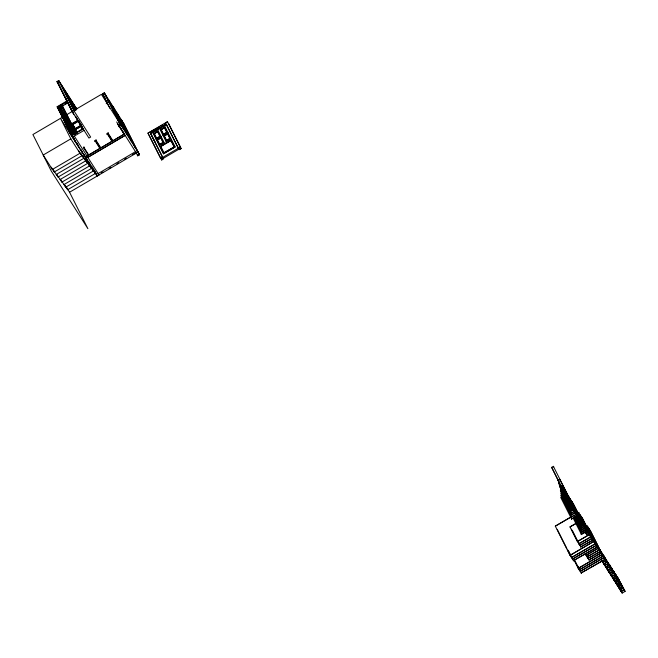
<?xml version="1.0" encoding="UTF-8"?>
<svg xmlns="http://www.w3.org/2000/svg" width="658" height="658" viewBox="0 0 658 658"><rect width="100%" height="100%" fill="white"/><g stroke="black" fill="none" stroke-linecap="round" stroke-linejoin="round"><path stroke-width="0.99" d="M153.355 133.788L154.038 133.895L158.241 130.926L160.988 136.387L156.102 139.249L153.355 133.788L158.241 130.926M160.198 129.774L160.881 129.889L165.084 126.912L167.831 132.381L162.945 135.244L160.198 129.774L165.084 126.912M156.407 139.858L157.089 139.965L161.292 136.996L164.048 142.457L159.154 145.319L156.407 139.858L161.292 136.996M163.25 135.844L163.932 135.959L168.135 132.982L170.883 138.451L165.997 141.314L163.25 135.844L168.135 132.982M159.771 146.537L160.453 146.644L171.236 140.327L171.499 139.661L175.16 146.948L163.431 153.816L159.771 146.537L171.499 139.661M156.102 139.249L160.988 136.387M162.945 135.244L167.831 132.381M159.154 145.319L164.048 142.457M165.997 141.314L170.883 138.451M163.431 153.816L175.16 146.948M125.086 135.449L86.149 158.381L86.856 156.127L85.293 157.04L124.23 134.109L125.086 135.449L87.678 157.41L86.831 156.069L124.313 134.084M72.1 111.564L56.991 81.534L58.702 80.539L76.789 108.998M57.221 81.995L58.932 80.992M57.443 82.447L59.162 81.452L76.698 109.047M59.385 81.905L57.674 82.908L58.776 84.627M57.731 82.998L59.442 81.995M80.235 123.136L83.196 129.034L71.73 135.762L57.139 106.744L67.733 100.534M67.075 101.505L57.361 107.205L58.093 106.769L72.232 134.874M59.755 107.057L63.283 104.984M65.052 103.948L66.82 102.911M59.985 107.509L67.93 102.854M109.902 108.406L102.541 93.773L104.252 92.77L123.72 123.498M102.771 94.226L104.482 93.222M107.221 101.233L108.932 100.23L123.433 128.91M71.5 135.301L82.974 128.573M72.586 137.103L84.051 130.374M122.988 122.347L139.118 154.26L137.407 155.263L137.769 155.839L139.48 154.836L138.081 152.047L101.406 94.349L32.9 134.545L51.217 170.965L87.884 228.663L69.567 192.235L97.178 176.048L60.511 118.358L70.817 138.846L43.206 155.033L52.369 169.46L79.98 153.265L78.837 150.986L81.888 155.798L54.285 171.985L51.225 167.181L52.369 169.46M107.698 103.865L103.133 94.801L104.844 93.798L120.611 125.143L118.901 126.147L118.53 125.571L120.241 124.568L104.252 92.77M56.193 174.518L83.805 158.331L82.653 156.053L85.713 160.856L58.101 177.051L53.133 169.715L54.285 171.985M60.01 179.585L87.621 163.39L86.478 161.111L89.537 165.923L61.926 182.11L56.958 174.773L58.101 177.051M163.003 157.871L160.618 158.348L147.918 133.171L167.469 121.714L164.253 123.992M159.154 126.986L147.918 133.171M160.856 125.982L162.551 124.987M162.575 157.196L150.485 133.237L166.129 124.074L166.737 125.036M150.666 133.525L166.309 124.362M63.834 184.643L91.446 168.456L90.302 166.178L93.354 170.981L65.742 187.176L60.775 179.84L61.926 182.11M65.742 187.176L64.599 184.898L67.659 189.71L95.262 173.515L94.119 171.236M156.744 138.328L159.952 136.453L157.607 131.839L154.4 133.722L156.62 138.139L159.952 136.453M163.587 134.322L166.795 132.447L164.442 127.833L161.243 129.708L163.464 134.133L166.795 132.447M135.49 151.669L98.001 173.654L98.856 174.995L98.626 174.543M136.009 152.483L137.719 151.48M157.451 139.792L160.782 138.106L157.451 139.792L159.795 144.398L163.003 142.523L160.659 137.909M164.294 135.778L167.617 134.092L164.294 135.778L166.638 140.393L169.846 138.517L167.502 133.903M101.242 173.005L102.985 171.985M109.088 168.407L110.832 167.387M116.935 163.809L118.679 162.781M124.781 159.203L126.525 158.183M132.628 154.605L134.372 153.577M138.081 152.047L97.285 175.974L95.229 171.894M164.072 152.895L174.115 147.014L170.858 140.582L160.807 146.463L163.949 152.705L174.115 147.014M167.469 121.714L180.169 146.89L178.219 148.034L166.129 124.074M178.943 149.185L162.329 158.923L161.654 159.976L163.612 158.833L162.394 156.908L160.618 158.348M179.066 149.382L181.205 148.519L179.256 149.67L178.03 147.746L180.169 146.89M559.752 483.696L551.667 467.353L553.378 466.349L553.74 466.925M571.16 506.479L570.239 506.619L571.16 506.479L558.017 480.389L559.728 479.386L560.09 479.962M558.823 483.309L559.374 483.383L558.823 483.309L569.992 505.451L570.363 505.237L559.185 483.095M559.251 484.773L560.164 484.625L559.251 484.773L570.42 506.907M562.417 485.135L560.706 486.13L561.068 486.714L562.779 485.711L562.417 485.135L581.096 522.131L579.385 523.135L579.024 522.559L580.734 521.555M561.142 486.163L572.312 508.305L571.095 509.021L559.917 486.879L561.323 486.451M562.113 487.701L573.291 509.843L571.58 510.847L560.402 488.705L562.302 487.989M563.149 487.808L577.806 516.941L577.074 517.377L577.436 517.953L578.168 517.525L563.149 487.808L562.417 488.236L562.779 488.812M560.402 490.81L563.273 489.527L574.269 511.381L571.58 512.952L560.402 490.81L561.751 490.021M570.905 508.733L572.312 508.305M571.399 510.559L573.291 509.843M575.24 512.911L571.514 514.704L575.24 512.911L564.251 491.057M577.033 513.405L578.769 512.385L593.483 541.616L570.025 555.368L555.311 526.137L570.947 516.966M571.012 517.065L555.311 526.137M577.091 513.495L578.769 512.385M576.219 514.449L571.514 516.81L576.219 514.449L565.23 492.595M577.198 515.987L571.514 518.923L577.198 515.987L566.201 494.133M577.56 519.195L578.777 518.479L579.147 519.055L577.921 519.771L576.186 516.464M580.126 520.593L579.756 520.017L578.045 521.021L578.415 521.597L580.126 520.593L565.099 490.876L565.469 491.452M581.762 520.133L589.091 534.707L577.362 541.583L569.976 526.918L575.84 523.48M575.898 523.571L569.976 526.918M579.994 524.089L581.705 523.085L582.075 523.661L580.364 524.665L577.708 519.54M580.973 525.627L582.684 524.623L583.054 525.199L581.343 526.203L576.095 516.135M583.662 526.161L581.096 527.667L581.458 528.242L584.024 526.737L569.005 497.02L584.024 526.737M585.003 528.275L584.633 527.7L581.096 529.772L581.458 530.348L585.003 528.275L569.984 498.558L570.346 499.134M585.982 529.805L585.612 529.229L581.096 531.886L581.458 532.462L585.982 529.805L570.955 500.096L571.325 500.672M586.591 530.767L581.088 533.992L581.458 534.567L586.952 531.343L571.934 501.635L586.952 531.343M587.561 532.306L585.859 533.309L586.706 534.65L588.417 533.646L572.912 503.164L588.417 533.646M590.58 537.043L578.769 543.788L590.58 537.043L583.251 522.477M591.583 538.631L579.739 545.326L591.583 538.631L584.255 524.056M592.619 540.259L580.718 546.864L592.619 540.259L585.291 525.693M594.972 543.952L571.432 557.581L594.972 543.952L580.315 514.819M595.975 545.54L572.402 559.111L595.975 545.54L581.318 516.398M597.012 547.168L573.381 560.649L597.012 547.168L582.363 518.035M597.818 548.435L586.089 555.311L597.908 548.575L590.489 533.86L597.908 548.575M598.912 550.162L587.059 556.841L598.912 550.162L591.583 535.587M599.915 551.741L588.038 558.379L599.915 551.741L592.595 537.175M600.746 553.041L589.017 559.917L600.927 553.329L593.417 538.466L600.927 553.329M601.807 554.719L578.259 568.331L601.807 554.719L587.158 525.577M602.818 556.306L579.237 569.861L602.818 556.306L588.162 527.165M603.674 557.647L580.216 571.399L603.822 557.885L589.017 528.506L603.822 557.885M604.834 559.473L581.187 572.937L604.834 559.473L590.177 530.332M605.673 560.789L603.18 562.154L605.623 560.715L600.17 549.866M606.602 562.253L603.666 563.972L606.66 562.351L602.934 554.965L606.66 562.351M607.655 563.906L604.644 565.51L607.655 563.906L602.16 552.983M608.642 565.469L605.623 567.048L608.642 565.469L604.982 558.181M609.53 566.859L606.594 568.578L609.637 567.031L604.036 555.936L609.637 567.031M610.624 568.586L607.573 570.116L610.624 568.586L606.964 561.307M608.551 571.654L611.619 570.149L608.683 571.868L605.344 565.28M612.458 571.473L609.678 573.431L612.606 571.712L608.79 564.186L612.606 571.712M613.634 573.315L610.501 574.722L613.634 573.315L608.132 562.393M611.479 576.26L614.621 574.878L611.693 576.597L608.732 570.799M615.386 576.079L612.45 577.798L612.713 578.201L615.641 576.482L609.892 565.148L615.641 576.482M616.636 578.045L616.357 577.609L613.429 579.328L613.7 579.764L616.636 578.045L612.697 570.33L612.968 570.757M614.408 580.866L617.336 579.147L617.656 579.649L614.728 581.368L612.573 577.222M618.314 580.685L615.378 582.404L615.715 582.93L618.652 581.211L614.646 573.398L618.652 581.211M616.357 583.942L619.285 582.223L619.713 582.889L616.785 584.608L614.523 580.298M620.264 583.753L620.708 584.452L617.772 586.171L617.336 585.472L620.264 583.753L616.604 576.474L617.048 577.165M618.306 587.01L621.242 585.291L615.748 574.368L621.909 586.344L618.981 588.071L616.48 583.366M622.221 586.829L622.904 587.907L619.968 589.626L619.285 588.548L622.221 586.829L618.553 579.542L619.244 580.619M620.502 582.618L625.1 591.361L622.172 593.08L620.264 590.086L623.192 588.367L617.697 577.436L624.171 589.897L621.234 591.616L618.487 586.155M621.177 591.526L624.105 589.807M80.844 126.665L74.593 129.914L71.574 123.918L77.652 120.381M106.209 103.709L107.945 102.697M77.85 120.661L71.574 123.918M72.767 123.918L77.965 120.883M71.993 124.666L78.894 120.628M73.005 124.461L78.212 121.426M81.148 125.11L74.206 129.157L76.418 133.475M74.395 129.445L80.482 125.892M77.076 132.348L75.135 129.272L74.519 129.634L80.597 126.122M74.593 129.914L81.534 125.867M119.731 126.558L118.818 126.698L119.55 126.27L124.346 133.87L123.975 134.084L119.369 126.772M75.884 142.227L68.827 131.263L97.318 175.957M551.667 467.353L559.818 483.408M564.49 489.922L564.128 489.346L579.147 519.055M558.017 480.389L558.379 480.965M606.125 559.226L611.619 570.149M612.162 568.726L611.841 568.224L617.656 579.649M614.218 571.966L613.791 571.292L619.713 582.889M559.917 486.879L571.095 509.021M610.961 567.591L614.621 574.878M560.402 488.705L571.58 510.847M570.363 505.237L569.992 505.451M574.269 511.381L571.58 512.952M577.806 516.941L578.168 517.525M589.091 534.707L577.362 541.583M593.483 541.616L570.025 555.368M621.242 585.291L621.909 586.344M623.192 588.367L625.1 591.361M560.706 493.138L571.695 514.992M560.706 495.244L571.695 517.098M560.706 497.358L571.695 519.211M572.526 530.94L579.854 545.507M168.687 123.638L181.205 148.519M179.19 147.466L180.045 148.807L179.141 147.005M169.846 138.517L166.638 140.393M163.003 142.523L159.795 144.398M150.485 133.237L154.86 141.766M102.541 93.773L104.967 97.688M113.39 110.947L113.76 111.523M132.266 140.639L132.636 141.215M120.241 124.568L120.611 125.143M139.118 154.26L139.48 154.836L123.49 123.038M136.346 153.018L117.502 123.367L118.901 126.147M56.991 81.534L59.639 85.902M59.36 85.606L59.73 86.182M73.803 110.56L90.648 137.053L88.937 138.057L71.87 111.103L73.581 110.1L73.943 110.676L58.702 80.539M61.63 104.696L76.221 133.204L61.63 104.696L75.76 132.801M60.799 108.817L70.357 123.951M57.139 106.744L72.717 137.226L72.355 136.65M58.537 108.948L59.639 110.676M58.587 109.121L58.949 109.697M74.296 136.099L98.996 174.97L98.766 174.518M95.262 173.515L92.21 168.711L93.354 170.981M91.446 168.456L88.386 163.645L89.537 165.923M87.621 163.39L84.569 158.586L85.713 160.856M83.805 158.331L80.745 153.52L81.888 155.798M70.817 138.846L79.98 153.265M69.567 192.235L66.507 187.431L67.659 189.71M108.175 133.303L112.781 140.615L112.419 140.828L107.805 133.525M107.443 133.335L112.23 140.935L111.868 141.149L107.254 133.845M96.06 140.376L100.674 147.68L100.304 147.894L95.698 140.59M95.328 140.409L100.123 148.009L99.753 148.223L95.147 140.911M72.906 124.527L74.979 128.713M75.366 128.713L72.939 124.864L74.56 128.269M74.033 127.389L75.004 128.927M76.435 131.411L77.405 132.949M75.58 130.86L76.55 132.398M75.004 130.399L76.846 133.278M83.953 147.441L88.559 154.753L88.197 154.967L83.582 147.655M619.877 588.532L622.172 593.08M617.22 584.164L620.264 590.086M616.538 583.087L619.285 588.548M615.946 582.527L617.772 586.171M614.588 580.011L617.336 585.472M612.631 576.943L615.715 582.93M611.981 575.906L614.728 581.368M610.682 573.866L613.7 579.764M609.966 572.74L612.713 578.201M608.946 571.136L611.693 576.597M608.411 570.486L610.698 575.034M607.235 568.635L609.678 573.431M606.396 567.319L608.683 571.868M605.286 565.567L607.696 570.305M603.954 563.289L606.701 568.751M602.309 560.402L603.23 562.22M602.267 560.328L605.714 567.188M602.35 560.953L604.718 565.625M601.831 560.328L603.731 564.07M553.378 466.349L583.054 525.199M559.728 479.386L582.075 523.661M562.779 485.711L581.096 522.131M585.332 531.919L586.706 534.65M576.523 516.127L577.436 517.953M579.048 521.654L581.343 526.203M576.186 516.76L579.385 523.135M575.758 516.464L578.415 521.597M575.511 516.407L581.458 528.242M574.59 516.695L581.458 530.348M573.768 517.311L581.458 532.462M573.217 518.175L581.458 534.567M586.722 555.36L589.198 560.205M586.204 554.735L588.194 558.617M585.349 553.394L587.183 557.038M585.168 553.485L586.179 555.451M577.691 540.761L580.891 547.135M571.44 529.221L578.851 543.919M577.708 565.938L581.376 573.225M574.87 560.715L580.364 571.638M574.204 559.851L579.361 570.058M574.138 560.131L578.357 568.471M568.347 550.631L570.173 554.275M571.095 556.1L573.554 560.929M567.829 550.006L572.518 559.292M557.236 529.353L566.851 548.476M567.764 550.294L571.514 557.713M164.821 127.586L167.272 132.455M167.872 133.656L170.323 138.525M171.236 140.327L174.6 147.022M160.881 129.889L163.332 134.767M163.932 135.959L166.384 140.837M157.978 131.592L160.429 136.461M161.029 137.662L163.48 142.539M154.038 133.895L156.489 138.772M157.089 139.965L159.54 144.842M160.453 146.644L163.817 153.339M161.547 157.32L162.452 159.113M148.955 134.8L161.654 159.976M121.574 120.118L135.704 148.223M121.204 119.542L135.342 147.647M117.116 113.11L131.616 141.791M113.398 107.254L127.529 135.359M113.028 106.678L127.167 134.783M135.778 152.031L137.769 155.839M116.705 121.936L118.53 125.571M75.547 107.344L76.46 109.154M73.351 103.882L76.451 109.902M69.633 98.026L75.555 109.812M69.263 97.45L75.645 110.149M65.175 91.026L75.119 110.634M61.071 84.602L74.296 110.898M78.952 121.121L82.053 127.134M80.103 124.049L80.334 124.518M77.619 119.468L82.637 129.437M75.686 116.17L82.242 129.001M76.238 117.412L77.603 120.134M65.2 97.063L66.113 98.873M67.026 100.69L73.861 114.286M59.82 86.511L64.829 96.487M65.742 98.297L73.499 113.711M58.101 83.574L72.232 111.679M75.135 129.272L76.961 132.916M94.045 169.83L95.871 173.457M61.753 106.473L75.431 133.673M92.161 166.68L94.53 171.541M70.883 124.962L74.987 133.122M60.898 105.132L75.53 134.355M88.526 161.152L91.174 166.26M66.351 117.65L74.56 133.969M65.989 117.075L74.65 134.298M85.565 156.867L86.938 159.581M84.29 154.474L86.568 159.006M73.688 133.87L59.565 105.913L73.696 134.018M66.129 119.575L67.042 121.385M72.059 131.361L72.972 133.171M81.024 149.531L82.85 153.158M58.833 106.341L72.964 134.446M76.953 143.131L78.779 146.759M77.044 143.46L78.417 146.183M73.712 138.172L75.078 140.894L72.429 135.778M61.03 113.118L62.855 116.746M66.507 123.992L68.786 128.532M59.862 111.506L73.087 137.802M166.433 124.551L150.789 133.714L162.699 157.394L178.334 148.231L166.433 124.551M83.953 147.047L83.401 147.762L83.953 147.047M96.068 139.981L94.777 141.125L96.068 139.981M108.175 132.908L106.892 134.059L108.175 132.908"/></g></svg>
